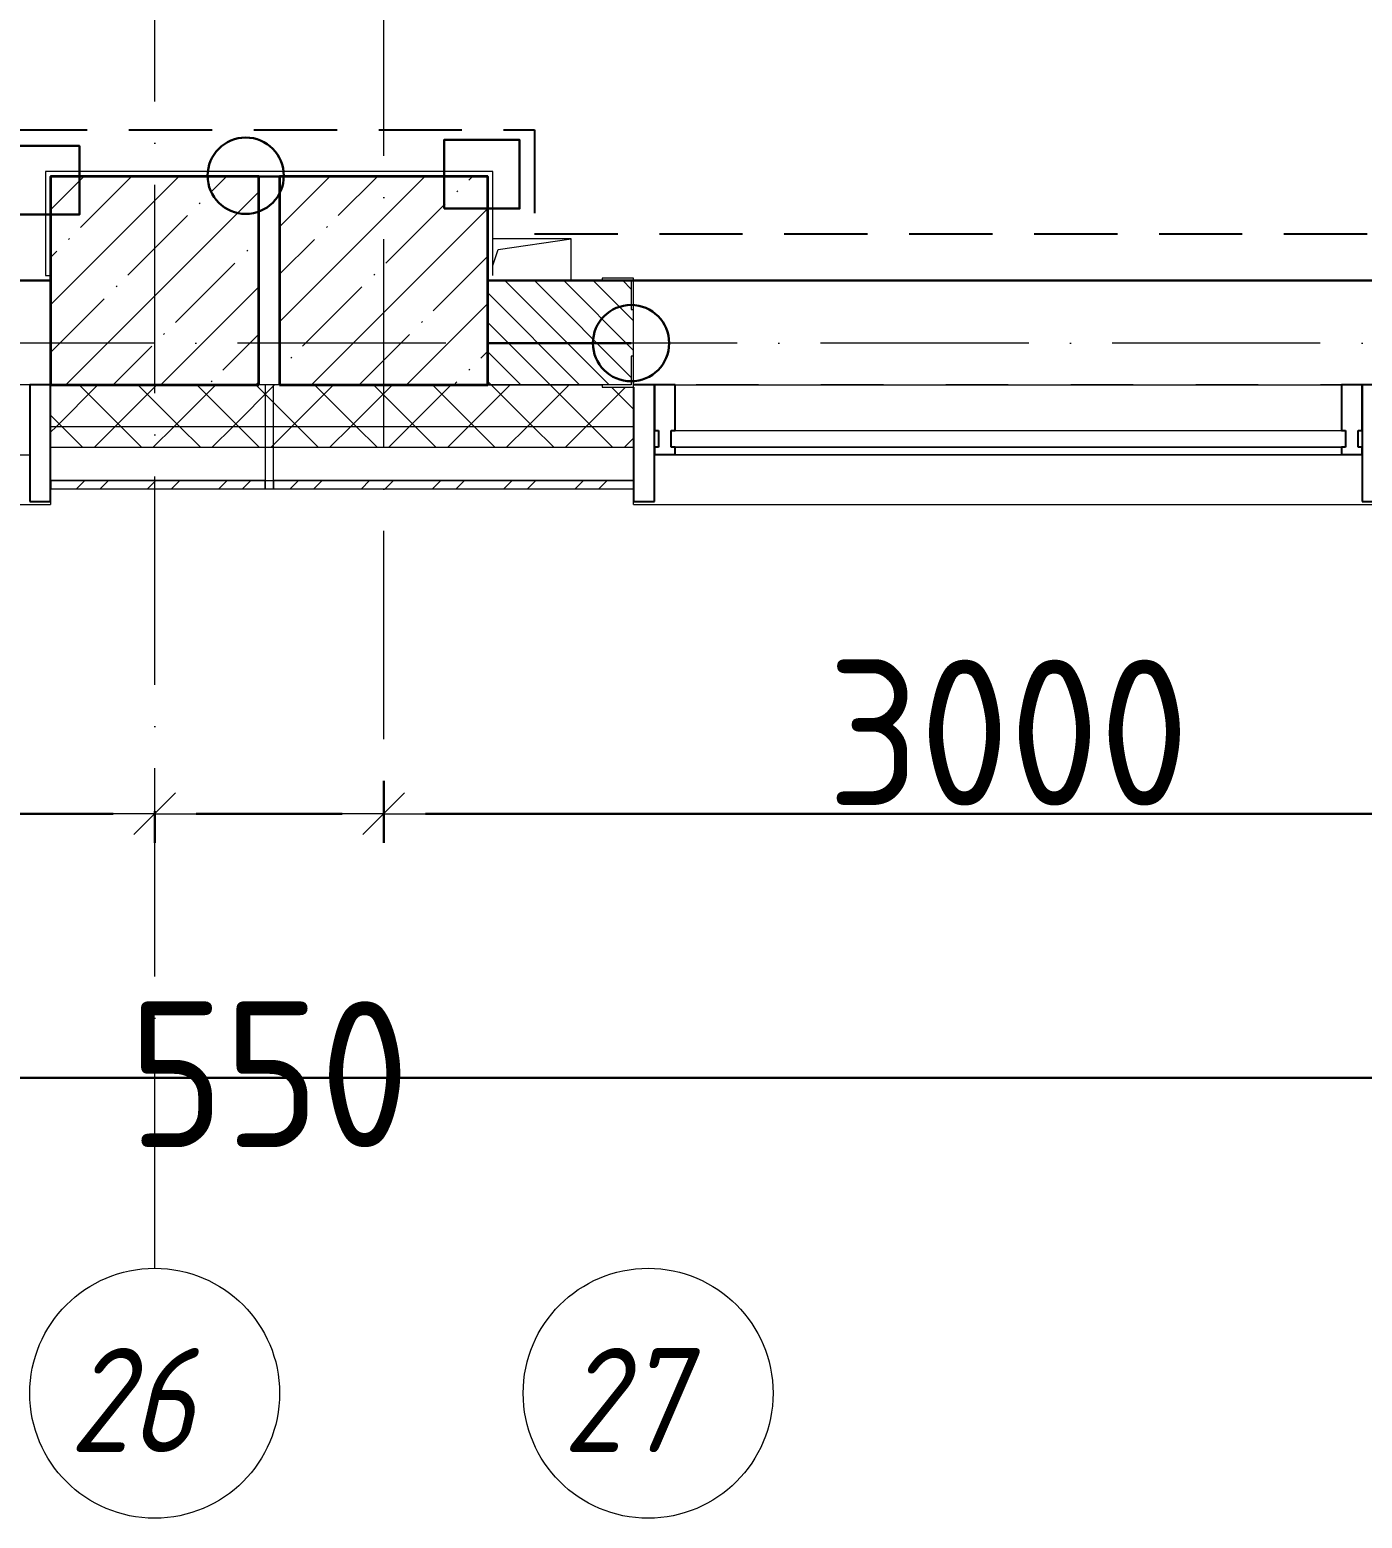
# Model space of a CAD drawing. Header units: millimetres. Extents: x -213536 to 1564669, y -45299 to 942238.
# Drawn here: x 470792 to 473992, y 422415 to 425988 of the extents above; entities that cross this region are included whole.
import ezdxf

# ---------------------------------------------------------------- set-up
doc = ezdxf.new("R2010")
doc.units = ezdxf.units.MM
for name, pattern in [('50_200_ШТРИХ_1Т_ш5_п1_п1_', [700, 500, -100, 0, -100]), ('Штрих короткий', [300, 150, -150]), ('Штриховая _2 мм - 1 мм_', [300, 200, -100])]:
    doc.linetypes.add(name, pattern=pattern)
for name, color, linetype, lineweight in [('0-1', 7, 'Continuous', 5), ('0-2', 7, 'Continuous', 9), ('2.1) ПГП окна 2.8 м', 5, 'Continuous', 30), ('3) ЖБ 4м', 3, 'Continuous', 30), ('3.1) ЖБ окна 1.2 м', 102, 'Continuous', 30), ('4) Метл уголки', 6, 'Continuous', 30), ('5) Швы', 2, 'Continuous', 30), ('Импосты витража', 7, 'Continuous', 9), ('Импосты витража-1', 7, 'Continuous', 25), ('Несущие колонны', 7, 'Continuous', 9), ('Несущие колонны-1', 7, 'Continuous', 35), ('Обобщенные модели', 7, 'Continuous', 9), ('Общие ребра', 7, 'Continuous', 9), ('Окна', 7, 'Continuous', 9), ('Оси', 7, 'Continuous', 9), ('Оси-1', 7, 'Continuous', 20), ('Оси-2', 7, '50_200_ШТРИХ_1Т_ш5_п1_п1_', 9), ('Остекление-1', 7, 'Continuous', 9), ('Перемычка-1', 7, 'Штрих короткий', 9), ('Размеры', 7, 'Continuous', 15), ('Стены', 7, 'Continuous', 9), ('Стены-1', 7, 'Continuous', 13), ('Штриховка разреза-1', 7, 'Continuous', 9)]:
    doc.layers.add(name, color=color, linetype=linetype, lineweight=lineweight)
doc.layers.add('СТ-1_1', color=7, linetype='Штриховая _2 мм - 1 мм_', lineweight=90, true_color=0x888888)
doc.layers.get('0-2').off()
doc.styles.add('ISOCPEUR_I_1', font='isocpeui.ttf', dxfattribs={"width": 0.85, "height": 2.5})
doc.styles.add('СПДС', font='isocpeur.ttf', dxfattribs={"width": 0.9})
doc.dimstyles.new('Размера А3', dxfattribs={"dimtxt": 200, "dimasz": 100, "dimexe": 70, "dimexo": 100, "dimgap": 20, "dimtad": 1, "dimdec": 0, "dimrnd": 10, "dimzin": 0, "dimdsep": 46, "dimtxsty": 'СПДС', "dimblk": 'ARROWHEAD_6', "dimcen": 1, "dimclrd": 256, "dimclre": 256, "dimclrt": 256, "dimazin": 0, "dimtfac": 1, "dimtdec": 0, "dimtmove": 2, "dimatfit": 3, "dimfxl": 1, "dimtolj": 1, "dimtzin": 0, "dimarcsym": 0})
pattern_1 = [(45, (0, 0), (-70.71068, 70.71068), []), (135, (0, 0), (-70.71068, -70.71068), [])]
pattern_2 = [(45, (0, 0), (-85.53659, 85.53659), []), (45, (57.02, 0), (-85.53659, 85.53659), [])]

# ---------------------------------------------------------------- blocks, each defined once
blk = doc.blocks.new('Ось сетки - Круг_Ø6_00__ISO-2_5_0_9K_-16731441-АИ2_03_План отделки стен 3-го этажа _Часть 2_')
at = {"layer": 'Оси-1'}
blk.add_circle((0, 0), 3, dxfattribs=at)
blk = doc.blocks.new('ARROWHEAD_6')
at = {"color": 0, "linetype": 'Continuous'}
for p, q in [((-0.5, -0.5), (0.5, 0.5)), ((0, 0), (-1, 0))]:
    blk.add_line(p, q, dxfattribs=at)
blk = doc.blocks.new('*D4723')
at = {"layer": 'Defpoints', "color": 0, "transparency": 16777216}
for p in [(468092.1, 424211.7), (471092.1, 424211.7), (471092.1, 424105.6)]:
    blk.add_point(p, dxfattribs=at)
at = {"layer": 'Размеры', "lineweight": -2, "transparency": 16777216}
for p, q in [((468092.1, 424111.7), (468092.1, 424035.6)), ((468192.1, 424105.6), (470992.1, 424105.6)), ((471092.1, 424111.7), (471092.1, 424035.6))]:
    blk.add_line(p, q, dxfattribs=at)
at = {"layer": 'Размеры', "lineweight": -2, "transparency": 16777216, "xscale": 100, "yscale": 100, "zscale": 100, "rotation": 180}
blk.add_blockref('ARROWHEAD_6', (468092.1, 424105.6), dxfattribs=at)
at = {"layer": 'Размеры', "lineweight": -2, "transparency": 16777216, "xscale": 100, "yscale": 100, "zscale": 100}
blk.add_blockref('ARROWHEAD_6', (471092.1, 424105.6), dxfattribs=at)
at = {"layer": 'Размеры', "transparency": 16777216, "insert": (469592.1, 424300.6), "char_height": 350, "width": 2.488, "attachment_point": 5, "style": 'СПДС'}
blk.add_mtext('\\A1;3000', dxfattribs=at)
blk = doc.blocks.new('*D4724')
at = {"layer": 'Defpoints', "color": 0, "transparency": 16777216}
for p in [(471642.1, 424284.8), (471092.1, 424211.7), (471642.1, 424105.6)]:
    blk.add_point(p, dxfattribs=at)
at = {"layer": 'Размеры', "lineweight": -2, "transparency": 16777216}
for p, q in [((471642.1, 424184.8), (471642.1, 424035.6)), ((471092.1, 424111.7), (471092.1, 424035.6)), ((471192.1, 424105.6), (471542.1, 424105.6))]:
    blk.add_line(p, q, dxfattribs=at)
at = {"layer": 'Размеры', "lineweight": -2, "transparency": 16777216, "xscale": 100, "yscale": 100, "zscale": 100, "rotation": 180}
blk.add_blockref('ARROWHEAD_6', (471092.1, 424105.6), dxfattribs=at)
at = {"layer": 'Размеры', "lineweight": -2, "transparency": 16777216, "xscale": 100, "yscale": 100, "zscale": 100}
blk.add_blockref('ARROWHEAD_6', (471642.1, 424105.6), dxfattribs=at)
at = {"layer": 'Размеры', "transparency": 16777216, "insert": (471367.1, 423480.6), "char_height": 350, "width": 1.866, "attachment_point": 5, "style": 'СПДС'}
blk.add_mtext('\\A1;550', dxfattribs=at)
blk = doc.blocks.new('*D4725')
at = {"layer": 'Defpoints', "color": 0, "transparency": 16777216}
for p in [(471642.1, 424284.8), (474642.1, 424211.7), (474642.1, 424105.6)]:
    blk.add_point(p, dxfattribs=at)
at = {"layer": 'Размеры', "lineweight": -2, "transparency": 16777216}
for p, q in [((471642.1, 424184.8), (471642.1, 424035.6)), ((471742.1, 424105.6), (474542.1, 424105.6)), ((474642.1, 424111.7), (474642.1, 424035.6))]:
    blk.add_line(p, q, dxfattribs=at)
at = {"layer": 'Размеры', "lineweight": -2, "transparency": 16777216, "xscale": 100, "yscale": 100, "zscale": 100, "rotation": 180}
blk.add_blockref('ARROWHEAD_6', (471642.1, 424105.6), dxfattribs=at)
at = {"layer": 'Размеры', "lineweight": -2, "transparency": 16777216, "xscale": 100, "yscale": 100, "zscale": 100}
blk.add_blockref('ARROWHEAD_6', (474642.1, 424105.6), dxfattribs=at)
at = {"layer": 'Размеры', "transparency": 16777216, "insert": (473142.1, 424300.6), "char_height": 350, "width": 2.488, "attachment_point": 5, "style": 'СПДС'}
blk.add_mtext('\\A1;3000', dxfattribs=at)
blk = doc.blocks.new('*D4743')
at = {"layer": 'Defpoints', "color": 0, "transparency": 16777216}
for p in [(430692.1, 423578.1), (534192.1, 423578.1), (534192.1, 423472.1)]:
    blk.add_point(p, dxfattribs=at)
at = {"layer": 'Размеры', "lineweight": -2, "transparency": 16777216}
for p, q in [((430692.1, 423478.1), (430692.1, 423402.1)), ((430792.1, 423472.1), (534092.1, 423472.1)), ((534192.1, 423478.1), (534192.1, 423402.1))]:
    blk.add_line(p, q, dxfattribs=at)
at = {"layer": 'Размеры', "lineweight": -2, "transparency": 16777216, "xscale": 100, "yscale": 100, "zscale": 100, "rotation": 180}
blk.add_blockref('ARROWHEAD_6', (430692.1, 423472.1), dxfattribs=at)
at = {"layer": 'Размеры', "lineweight": -2, "transparency": 16777216, "xscale": 100, "yscale": 100, "zscale": 100}
blk.add_blockref('ARROWHEAD_6', (534192.1, 423472.1), dxfattribs=at)
at = {"layer": 'Размеры', "transparency": 16777216, "insert": (482442.1, 423667.1), "char_height": 350, "width": 3.544, "attachment_point": 5, "style": 'СПДС'}
blk.add_mtext('\\A1;103500', dxfattribs=at)
blk = doc.blocks.new('BSC_Колонна _Прямоугольная - 500х500-V66-АИ2_03_План отделки стен 3-го этажа _Часть 2_')
at = {"layer": 'Несущие колонны'}
h = blk.add_hatch(dxfattribs=at)
h.set_pattern_fill('FP_74', color=256, style=0, pattern_type=2)
h.set_pattern_definition([(45, (-40400, -150), (-114.04925, 114.04925), []), (45, (-40285.95, -150), (-114.04925, 114.04925), [201.613, -40.323, 3.353, -36.97])])
h.paths.add_polyline_path([(-250, -250), (250, -250), (250, 250), (-250, 250)], flags=0)
at = {"layer": 'Несущие колонны-1'}
for p, q in [((250, 250), (-250, 250)), ((-250, 250), (-250, -250)), ((250, -250), (250, 250)), ((-250, -250), (250, -250))]:
    blk.add_line(p, q, dxfattribs=at)
blk = doc.blocks.new('BSC_Колонна _Прямоугольная - 500х500-V107-АИ2_03_План отделки стен 3-го этажа _Часть 2_')
at = {"layer": 'Несущие колонны'}
h = blk.add_hatch(dxfattribs=at)
h.set_pattern_fill('FP_97', color=256, style=0, pattern_type=2)
h.set_pattern_definition([(45, (-40950, -150), (-114.04925, 114.04925), []), (45, (-40835.95, -150), (-114.04925, 114.04925), [201.613, -40.323, 3.353, -36.97])])
h.paths.add_polyline_path([(-250, -250), (250, -250), (250, 250), (-250, 250)], flags=0)
at = {"layer": 'Несущие колонны-1'}
for p, q in [((250, 250), (-250, 250)), ((-250, 250), (-250, -250)), ((250, -250), (250, 250)), ((-250, -250), (250, -250))]:
    blk.add_line(p, q, dxfattribs=at)
blk = doc.blocks.new('Проем_Дверь_Прямоугольный - 1800х2700h_оконные проемы-25805030-АИ2_03_План отделки стен 3-го этажа _Часть 2_')
at = {"layer": 'Перемычка-1'}
for p, q in [((900, 125), (-900, 125)), ((900, -125), (-900, -125))]:
    blk.add_line(p, q, dxfattribs=at)
blk = doc.blocks.new('PNS_Панель прямоугольная1 - Нр_Стекло - 40мм-25293744-АИ2_03_План отделки стен 3-го этажа _Часть 2_')
at = {"layer": 'Остекление-1'}
for p, q in [((-800, 40), (800, 40)), ((-810, 0), (810, 0)), ((800, 0), (-800, 0))]:
    blk.add_line(p, q, dxfattribs=at)
blk = doc.blocks.new('Прямоугольный импост - Импост структурный с накладкой - 150мм-25651488-АИ2_03_План отделки стен 3-го этажа _Часть 2_')
at = {"layer": 'Импосты витража'}
for p, q in [((41650, -100), (43250, -100)), ((41650, -267), (43250, -267))]:
    blk.add_line(p, q, dxfattribs=at)
blk = doc.blocks.new('Прямоугольный импост - Импост структурный с накладкой - 150мм-25651501-АИ2_03_План отделки стен 3-го этажа _Часть 2_')
at = {"layer": 'Импосты витража-1'}
for p, q in [((-25, 0), (-25, 17)), ((-25, 17), (25, 17)), ((-15, 0), (-25, 0)), ((-15, -40), (-15, 0)), ((25, 0), (15, 0)), ((15, 0), (15, -40)), ((25, 17), (25, 0)), ((-25, -150), (-25, -40)), ((-25, -40), (-15, -40)), ((15, -40), (25, -40)), ((25, -40), (25, -150)), ((25, -150), (-25, -150))]:
    blk.add_line(p, q, dxfattribs=at)
blk = doc.blocks.new('Прямоугольный импост - Откос НВФ_50х280 мм-25995271-АИ2_03_План отделки стен 3-го этажа _Часть 2_')
at = {"layer": 'Импосты витража-1'}
for p, q in [((-50, 130), (0, 130)), ((-50, -150), (-50, 130)), ((0, 130), (0, -144)), ((0, -150), (-50, -150))]:
    blk.add_line(p, q, dxfattribs=at)
blk = doc.blocks.new('Прямоугольный импост - Откос НВФ_50х280 мм-25995273-АИ2_03_План отделки стен 3-го этажа _Часть 2_')
at = {"layer": 'Импосты витража-1'}
for p, q in [((0, 130), (-50, 130)), ((-50, 130), (-50, -150)), ((0, -144), (0, 130)), ((-50, -150), (0, -150))]:
    blk.add_line(p, q, dxfattribs=at)
blk = doc.blocks.new('Прямоугольный импост - Откос НВФ_50х280 мм-25993834-АИ2_03_План отделки стен 3-го этажа _Часть 2_')
at = {"layer": 'Импосты витража-1'}
for p, q in [((-50, 130), (0, 130)), ((-50, -150), (-50, 130)), ((0, 130), (0, -150)), ((0, -150), (-50, -150))]:
    blk.add_line(p, q, dxfattribs=at)
blk = doc.blocks.new('Фахверк_СКБ_Уголок - 250_2700-27497298-АИ2_03_План отделки стен 3-го этажа _Часть 2_')
at = {"layer": 'Обобщенные модели'}
for p, q in [((200, 181), (125, 181)), ((125, 181), (125, 106)), ((200, 175), (200, 181)), ((131, 106), (131, 175)), ((131, 175), (200, 175)), ((125, 106), (131, 106)), ((131, -6), (125, -6)), ((125, -6), (125, -81)), ((131, -75), (131, -6)), ((125, -81), (200, -81)), ((200, -75), (131, -75)), ((200, -81), (200, -75))]:
    blk.add_line(p, q, dxfattribs=at)
blk = doc.blocks.new('AR_Отверстие прямоугольное _в плите_ - AR_Отверстие прямоугольное _в плите_-V220-АИ2_03_План отделки стен 3-го этажа _Часть 2_')
at = {"layer": 'Обобщенные модели'}
for p, q in [((100, 50), (-88, 50)), ((-75, 25), (100, 50)), ((100, -50), (100, 50)), ((-88, -14), (-75, 25))]:
    blk.add_line(p, q, dxfattribs=at)
blk = doc.blocks.new('Отлив_СКБ - Отлив витража_120_НВФ-31885687-АИ2_03_План отделки стен 3-го этажа _Часть 2_')
at = {"layer": 'Окна'}
for p, q in [((1750, -2), (50, -2)), ((0, -120), (0, -113)), ((0, -120), (1800, -120)), ((1800, -113), (1800, -120))]:
    blk.add_line(p, q, dxfattribs=at)
blk = doc.blocks.new('Стены 7 - Стены 4-31196221-АИ2_03_План отделки стен 3-го этажа _Часть 2_')
at = {"layer": 'Стены-1'}
for p, q in [((-1798.5, 41030.2), (-1798.5, 41010.2)), ((-1548.5, 41030.2), (-1798.5, 41030.2)), ((-1548.5, 41010.2), (-1548.5, 41030.2)), ((-1798.5, 41010.2), (-1548.5, 41010.2))]:
    blk.add_line(p, q, dxfattribs=at)
blk = doc.blocks.new('0125-Р-ОО-Ш2-АР-о_23_10_2024_rvt-1-АИ2_03_План отделки стен 3-го этажа _Часть 2_')
at = {"layer": 'Штриховка разреза-1'}
h = blk.add_hatch(dxfattribs=at)
h.set_pattern_fill('FP_1', color=256, style=0, pattern_type=2)
h.set_pattern_definition([(135, (0, 0), (-35.35534, -35.35534), [])])
h.paths.add_polyline_path([(43473.4, -100), (43700, -100), (43700, 150), (43356, 150), (43356, 81), (43350, 81), (43350, -31), (43356, -31), (43356, -100), (43425, -100)], flags=0)
h.paths.add_polyline_path([(41475, -100), (41544, -100), (41544, -31), (41550, -31), (41550, 81), (41544, 81), (41544, 150), (41200, 150), (41200, -100)], flags=0)
h = blk.add_hatch(dxfattribs=at)
h.set_pattern_fill('FP_81', color=256, style=0, pattern_type=2)
h.set_pattern_definition(pattern_1)
h.paths.add_polyline_path([(102188.9, -200), (103600, -200), (103600, -100), (94575, -100), (94575, -106), (94500, -106), (94500, -200), (98460.9, -200)], flags=0)
h.paths.add_polyline_path([(91850, -200), (92700, -200), (92700, -106), (92625, -106), (92625, -100), (84750, -100), (84750, -200), (91350, -200)], flags=0)
h.paths.add_polyline_path([(83549.1, -200), (83750, -200), (83750, -100), (82625, -100), (82625, -106), (82550, -106), (82550, -200), (82617.1, -200)], flags=0)
h.paths.add_polyline_path([(80675, -200), (80750, -200), (80750, -106), (80675, -106), (80675, -100), (79625, -100), (79625, -106), (79550, -106), (79550, -200), (79821.1, -200)], flags=0)
h.paths.add_polyline_path([(77750, -200), (77750, -100), (76625, -100), (76625, -106), (76550, -106), (76550, -200), (77250, -200)], flags=0)
h.paths.add_polyline_path([(73425, -200), (74750, -200), (74750, -100), (73425, -100), (73425, -106), (73350, -106), (73350, -200), (73356, -200)], flags=0)
h.paths.add_polyline_path([(70350, -200), (71550, -200), (71550, -106), (71475, -106), (71475, -100), (70425, -100), (70425, -106), (70350, -106)], flags=0)
h.paths.add_polyline_path([(67356, -200), (68550, -200), (68550, -100), (67425, -100), (67425, -106), (67350, -106), (67350, -200)], flags=0)
h.paths.add_polyline_path([(64909.2, -200), (65550, -200), (65550, -106), (65475, -106), (65475, -100), (64425, -100), (64425, -106), (64350, -106), (64350, -200)], flags=0)
h.paths.add_polyline_path([(62200, -200), (62550, -200), (62550, -106), (62475, -106), (62475, -100), (61425, -100), (61425, -106), (61350, -106), (61350, -200), (62113.2, -200)], flags=0)
h.paths.add_polyline_path([(59550, -200), (59550, -106), (59475, -106), (59475, -100), (58425, -100), (58425, -106), (58350, -106), (58350, -200), (59317.3, -200)], flags=0)
h.paths.add_polyline_path([(56521.3, -200), (56550, -200), (56550, -106), (56475, -106), (56475, -100), (55425, -100), (55425, -106), (55350, -106), (55350, -200), (55589.3, -200)], flags=0)
h.paths.add_polyline_path([(52350, -200), (53550, -200), (53550, -106), (53475, -106), (53475, -100), (52425, -100), (52425, -106), (52350, -106)], flags=0)
h.paths.add_polyline_path([(47475, -200), (47550, -200), (47550, -106), (47475, -106), (47475, -100), (46425, -100), (46425, -106), (46350, -106), (46350, -200), (47201.4, -200)], flags=0)
h.paths.add_polyline_path([(44405.4, -200), (44550, -200), (44550, -106), (44475, -106), (44475, -100), (43425, -100), (43425, -106), (43350, -106), (43350, -200), (43473.4, -200)], flags=0)
h.paths.add_polyline_path([(41550, -200), (41550, -106), (41475, -105.4), (41475, -100), (40150, -100), (40150, -200), (41544, -200)], flags=0)
h.paths.add_polyline_path([(38350, -200), (38350, -106), (38275, -106), (38275, -100), (37150, -100), (37150, -200), (37881.4, -200)], flags=0)
h.paths.add_polyline_path([(34153.5, -200), (35350, -200), (35350, -106), (35275, -106), (35275, -100), (34225, -100), (34225, -106), (34150, -106), (34150, -200)], flags=0)
h.paths.add_polyline_path([(32275, -200), (32350, -200), (32350, -106), (32275, -106), (32275, -100), (31150, -100), (31150, -200), (31650, -200)], flags=0)
h.paths.add_polyline_path([(28650, -200), (29350, -200), (29350, -106), (29275, -106), (29275, -100), (28150, -100), (28150, -200), (28561.5, -200)], flags=0)
h.paths.add_polyline_path([(25299.5, -200), (26350, -200), (26350, -106), (26275, -106), (26275, -100), (25225, -100), (25225, -106), (25150, -106), (25150, -200), (25225, -200)], flags=0)
h.paths.add_polyline_path([(17350, -200), (17350, -106), (17275, -106), (17275, -100), (16225, -100), (16225, -106), (16150, -106), (16150, -200), (17250, -200)], flags=0)
h.paths.add_polyline_path([(15150, -200), (15150, -106), (15075, -106), (15075, -100), (9825, -100), (9825, -106), (9750, -106), (9750, -200), (14581.6, -200)], flags=0)
h.paths.add_polyline_path([(8057.7, -200), (8750, -200), (8750, -106), (8675, -106), (8675, -100), (-100, -100), (-100, -200), (7125.7, -200)], flags=0)
h = blk.add_hatch(dxfattribs=at)
h.set_pattern_fill('FP_81', color=256, style=0, pattern_type=2)
h.set_pattern_definition(pattern_1)
h.paths.add_polyline_path([(103120.9, -250), (103700, -250), (103700, -200), (94500, -200), (94500, -250), (102188.9, -250)], flags=0)
h.paths.add_polyline_path([(92700, -250), (92700, -200), (84750, -200), (84750, -250), (91937, -250)], flags=0)
h.paths.add_polyline_path([(83549.1, -250), (83750, -250), (83750, -200), (82550, -200), (82550, -250), (82617.1, -250)], flags=0)
h.paths.add_polyline_path([(79821.1, -250), (80750, -250), (80750, -200), (79550, -200), (79550, -250)], flags=0)
h.paths.add_polyline_path([(77750, -250), (77750, -200), (76550, -200), (76550, -250), (77025.1, -250)], flags=0)
h.paths.add_polyline_path([(74229.1, -250), (74750, -250), (74750, -200), (73350, -200), (73350, -250)], flags=0)
h.paths.add_polyline_path([(70501.2, -250), (71550, -250), (71550, -200), (70350, -200), (70350, -250)], flags=0)
h.paths.add_polyline_path([(68550, -250), (68550, -200), (67350, -200), (67350, -250), (67705.2, -250)], flags=0)
h.paths.add_polyline_path([(64909.2, -250), (65550, -250), (65550, -200), (64350, -200), (64350, -250)], flags=0)
h.paths.add_polyline_path([(62550, -250), (62550, -200), (61350, -200), (61350, -250), (62113.2, -250)], flags=0)
h.paths.add_polyline_path([(59317.3, -250), (59550, -250), (59550, -200), (58350, -200), (58350, -250)], flags=0)
h.paths.add_polyline_path([(56521.3, -250), (56550, -250), (56550, -200), (55350, -200), (55350, -250), (55589.3, -250)], flags=0)
h.paths.add_polyline_path([(53550, -250), (53550, -200), (52350, -200), (52350, -250), (52793.3, -250)], flags=0)
h.paths.add_polyline_path([(46735.4, -250), (47550, -250), (47550, -200), (46350, -200), (46350, -250)], flags=0)
h.paths.add_polyline_path([(44550, -250), (44550, -200), (43350, -200), (43350, -250), (44405.4, -250)], flags=0)
h.paths.add_polyline_path([(41550, -250), (41550, -200), (40150, -200), (40150, -250), (40677.4, -250)], flags=0)
h.paths.add_polyline_path([(37881.4, -250), (38350, -250), (38350, -200), (37150, -200), (37150, -250), (37415.4, -250)], flags=0)
h.paths.add_polyline_path([(35085.5, -250), (35350, -250), (35350, -200), (34150, -200), (34150, -250), (34153.5, -250)], flags=0)
h.paths.add_polyline_path([(32350, -250), (32350, -200), (31150, -200), (31150, -250), (31357.5, -250)], flags=0)
h.paths.add_polyline_path([(28561.5, -250), (29350, -250), (29350, -200), (28150, -200), (28150, -250)], flags=0)
h.paths.add_polyline_path([(25765.5, -250), (26350, -250), (26350, -200), (25150, -200), (25150, -250), (25299.5, -250)], flags=0)
h.paths.add_polyline_path([(17350, -250), (17350, -200), (16150, -200), (16150, -250), (16445.6, -250)], flags=0)
h.paths.add_polyline_path([(14581.6, -250), (15150, -250), (15150, -200), (9750, -200), (9750, -250), (12717.6, -250)], flags=0)
h.paths.add_polyline_path([(8057.7, -250), (8750, -250), (8750, -200), (-200, -200), (-200, -250), (7125.7, -250)], flags=0)
h = blk.add_hatch(dxfattribs=at)
h.set_pattern_fill('FP_80', color=256, style=0, pattern_type=2)
h.set_pattern_definition(pattern_2)
h.paths.add_polyline_path([(40665, -350), (40665, -330), (40151, -330), (40151, -350)], flags=0)
h.paths.add_polyline_path([(37150, -350), (38350, -350), (38350, -330), (37150, -330)], flags=0)
h.paths.add_polyline_path([(35085.5, -350), (35350, -350), (35350, -330), (34151, -330), (34151, -350), (34153.5, -350)], flags=0)
h.paths.add_polyline_path([(32350, -350), (32350, -330), (31150, -330), (31150, -350), (31357.5, -350)], flags=0)
h.paths.add_polyline_path([(29350, -350), (29350, -330), (28151, -330), (28151, -350), (28561.5, -350)], flags=0)
h.paths.add_polyline_path([(26350, -350), (26350, -330), (25150, -330), (25150, -350), (25765.5, -350)], flags=0)
h.paths.add_polyline_path([(16445.6, -350), (17350, -350), (17350, -330), (16150, -330), (16150, -350)], flags=0)
h.paths.add_polyline_path([(15150, -350), (15150, -330), (9750, -330), (9750, -350), (14581.6, -350)], flags=0)
h.paths.add_polyline_path([(8057.7, -350), (8750, -350), (8750, -330), (-330, -330), (-330, -350), (7125.7, -350)], flags=0)
h = blk.add_hatch(dxfattribs=at)
h.set_pattern_fill('FP_80', color=256, style=0, pattern_type=2)
h.set_pattern_definition(pattern_2)
h.paths.add_polyline_path([(74215, -350), (74215, -330), (73351, -330), (73351, -350)], flags=0)
h.paths.add_polyline_path([(71550, -350), (71550, -330), (70350, -330), (70350, -350), (71433.2, -350)], flags=0)
h.paths.add_polyline_path([(68550, -350), (68550, -330), (67350, -330), (67350, -350), (67705.2, -350)], flags=0)
h.paths.add_polyline_path([(65550, -350), (65550, -330), (64351, -330), (64351, -350), (64909.2, -350)], flags=0)
h.paths.add_polyline_path([(62550, -350), (62550, -330), (61350, -330), (61350, -350), (62113.2, -350)], flags=0)
h.paths.add_polyline_path([(59550, -350), (59550, -330), (58351, -330), (58351, -350), (59317.3, -350)], flags=0)
h.paths.add_polyline_path([(56521.3, -350), (56550, -350), (56550, -330), (55350, -330), (55350, -350), (55589.3, -350)], flags=0)
h.paths.add_polyline_path([(53550, -350), (53550, -330), (52350, -330), (52350, -350), (52793.3, -350)], flags=0)
h.paths.add_polyline_path([(47201.4, -350), (47550, -350), (47550, -330), (46350, -330), (46350, -350), (46735.4, -350)], flags=0)
h.paths.add_polyline_path([(44405.4, -350), (44550, -350), (44550, -330), (43350, -330), (43350, -350), (43473.4, -350)], flags=0)
h.paths.add_polyline_path([(40685, -350), (41550, -350), (41550, -330), (40685, -330)], flags=0)
at = {"layer": 'Общие ребра'}
for p, q in [((40150, -200), (41550, -200)), ((40150, -250), (41550, -250))]:
    blk.add_line(p, q, dxfattribs=at)
at = {"layer": 'Стены'}
for p, q in [((38350, 150), (40150, 150)), ((41550, 150), (43350, 150)), ((40151, -350), (40150, -350))]:
    blk.add_line(p, q, dxfattribs=at)
at = {"layer": 'Стены-1'}
for p, q in [((41475, 150), (41200, 150)), ((41550, -31), (41550, 81)), ((40150, -100), (40150, -330)), ((40700, -100), (40650, -100)), ((41475, -100), (41200, -100)), ((41200, -100), (41475, -100)), ((41550, -330), (41550, -106)), ((40150, -330), (41550, -330)), ((40665, -330), (40151, -330)), ((40151, -330), (40151, -350)), ((40151, -350), (40665, -350)), ((40665, -350), (40665, -330)), ((41550, -330), (40685, -330)), ((40685, -330), (40685, -350)), ((40685, -350), (41550, -350)), ((41550, -350), (41550, -330))]:
    blk.add_line(p, q, dxfattribs=at)
at = {"layer": '0-2'}
for name, p in [('BSC_Колонна _Прямоугольная - 500х500-V66-АИ2_03_План отделки стен 3-го этажа _Часть 2_', (40400, 150)), ('BSC_Колонна _Прямоугольная - 500х500-V107-АИ2_03_План отделки стен 3-го этажа _Часть 2_', (40950, 150)), ('AR_Отверстие прямоугольное _в плите_ - AR_Отверстие прямоугольное _в плите_-V220-АИ2_03_План отделки стен 3-го этажа _Часть 2_', (41300, 200)), ('Проем_Дверь_Прямоугольный - 1800х2700h_оконные проемы-25805030-АИ2_03_План отделки стен 3-го этажа _Часть 2_', (39250, 25)), ('Проем_Дверь_Прямоугольный - 1800х2700h_оконные проемы-25805030-АИ2_03_План отделки стен 3-го этажа _Часть 2_', (42450, 25)), ('Прямоугольный импост - Импост структурный с накладкой - 150мм-25651488-АИ2_03_План отделки стен 3-го этажа _Часть 2_', (0, 0)), ('PNS_Панель прямоугольная1 - Нр_Стекло - 40мм-25293744-АИ2_03_План отделки стен 3-го этажа _Часть 2_', (42450, -250)), ('Отлив_СКБ - Отлив витража_120_НВФ-31885687-АИ2_03_План отделки стен 3-го этажа _Часть 2_', (38350, -267)), ('Отлив_СКБ - Отлив витража_120_НВФ-31885687-АИ2_03_План отделки стен 3-го этажа _Часть 2_', (41550, -267))]:
    blk.add_blockref(name, p, dxfattribs=at)
for name, p, rotation in [('Фахверк_СКБ_Уголок - 250_2700-27497298-АИ2_03_План отделки стен 3-го этажа _Часть 2_', (41675, 75), 180), ('Стены 7 - Стены 4-31196221-АИ2_03_План отделки стен 3-го этажа _Часть 2_', (81695.2, 1448.5), 89.9999999999999), ('Прямоугольный импост - Откос НВФ_50х280 мм-25995273-АИ2_03_План отделки стен 3-го этажа _Часть 2_', (41550, -250), 180)]:
    blk.add_blockref(name, p, dxfattribs=dict(at, rotation=rotation))
at = {"layer": '0-2', "extrusion": (0, 0, -1), "rotation": 180}
for name, p in [('Прямоугольный импост - Откос НВФ_50х280 мм-25993834-АИ2_03_План отделки стен 3-го этажа _Часть 2_', (-40150, -250)), ('Прямоугольный импост - Импост структурный с накладкой - 150мм-25651501-АИ2_03_План отделки стен 3-го этажа _Часть 2_', (-41625, -250)), ('Прямоугольный импост - Импост структурный с накладкой - 150мм-25651501-АИ2_03_План отделки стен 3-го этажа _Часть 2_', (-43275, -250)), ('Прямоугольный импост - Откос НВФ_50х280 мм-25995271-АИ2_03_План отделки стен 3-го этажа _Часть 2_', (-43350, -250))]:
    blk.add_blockref(name, p, dxfattribs=at)
blk = doc.blocks.new('3этНиз')
at = {"layer": 'СТ-1_1', "lineweight": 25}
for p, q in [((470730.1, 425747.4), (472004.1, 425747.4)), ((472004.1, 425747.4), (472004.1, 425497.4)), ((472004.1, 425497.4), (474280.1, 425497.4))]:
    blk.add_line(p, q, dxfattribs=at)
at = {"layer": 'Стены-1'}
for p, q in [((470830.1, 425647.4), (470830.1, 425397.4)), ((471904.1, 425647.4), (470830.1, 425647.4)), ((471342.1, 425635.4), (471392.1, 425635.4)), ((471904.1, 425397.4), (471904.1, 425647.4)), ((470830.1, 425397.4), (470842.1, 425397.4)), ((471892.1, 425385.4), (471904.1, 425385.4))]:
    blk.add_line(p, q, dxfattribs=at)
at = {"layer": '0-1'}
blk.add_blockref('0125-Р-ОО-Ш2-АР-о_23_10_2024_rvt-1-АИ2_03_План отделки стен 3-го этажа _Часть 2_', (430692.1, 425235.4), dxfattribs=at)
blk = doc.blocks.new('Ось 3 этаж')
at = {"layer": 'Оси-2'}
for p, q in [((471092.1, 423014.8), (471092.1, 437970.1)), ((471642.1, 424284.8), (471642.1, 436700.1)), ((536900.4, 425235.4), (428373.3, 425235.4))]:
    blk.add_line(p, q, dxfattribs=at)
at = {"layer": 'Оси-1', "xscale": 99.99999999999993, "yscale": 99.99999999999993, "zscale": 99.99999999999993}
for p in [(471092.1, 422714.8), (472277.1, 422714.8)]:
    blk.add_blockref('Ось сетки - Круг_Ø6_00__ISO-2_5_0_9K_-16731441-АИ2_03_План отделки стен 3-го этажа _Часть 2_', p, dxfattribs=at)
at = {"layer": 'Оси', "char_height": 250, "width": 404.05, "attachment_point": 1, "style": 'ISOCPEUR_I_1'}
for s, insert in [('26', (470887.2, 422823.5)), ('27', (472072.2, 422823.5))]:
    blk.add_mtext(s, dxfattribs=dict(at, insert=insert))
at = {"layer": 'Размеры'}
for base, p1, p2, picture, middle in [((471092.1, 424105.6), (468092.1, 424211.7), (471092.1, 424211.7), '*D4723', (469592.1, 424300.6)), ((474642.1, 424105.6), (471642.1, 424284.8), (474642.1, 424211.7), '*D4725', (473142.1, 424300.6)), ((471642.1, 424105.6), (471092.1, 424211.7), (471642.1, 424284.8), '*D4724', (471367.1, 423480.6)), ((534192.1, 423472.1), (430692.1, 423578.1), (534192.1, 423578.1), '*D4743', (482442.1, 423667.1))]:
    dim = blk.add_linear_dim(base=base, p1=p1, p2=p2, dimstyle='Размера А3', override={"dimtxt": 350}, dxfattribs=at)
    dim.commit()
    dim.dimension.update_dxf_attribs({"geometry": picture, "text_midpoint": middle})

msp = doc.modelspace()

# ---------------------------------------------------------------- linework, layer by layer
at = {"layer": '2.1) ПГП окна 2.8 м'}
msp.add_lwpolyline([(471892.1, 425235.4), (472236.1, 425235.4)], dxfattribs=at)
at = {"layer": '3) ЖБ 4м'}
msp.add_lwpolyline([(470842.1, 425385.4), (470842.1, 425635.4), (471892.1, 425635.4), (471892.1, 425385.4)], dxfattribs=at)
at = {"layer": '3.1) ЖБ окна 1.2 м'}
for points in [[(468342.1, 425385.4), (470842.1, 425385.4)], [(471892.1, 425385.4), (474392.1, 425385.4)]]:
    msp.add_lwpolyline(points, dxfattribs=at)
at = {"layer": '4) Метл уголки'}
for points in [[(470730.1, 425544.1), (470911.4, 425544.1), (470911.4, 425708.8), (470730.1, 425708.8)], [(471787.3, 425558.4), (471968.5, 425558.4), (471968.5, 425723.1), (471787.3, 425723.1)]]:
    msp.add_lwpolyline(points, close=True, dxfattribs=at)
at = {"layer": '5) Швы'}
for centre in [(471310.7, 425637.3), (472236.1, 425235.4)]:
    msp.add_circle(centre, 91.6, dxfattribs=at)

# ---------------------------------------------------------------- block references
at = {"color": 5, "lineweight": 30}
msp.add_blockref('Ось 3 этаж', (0, 0), dxfattribs=at)
at = {"layer": '3) ЖБ 4м'}
msp.add_blockref('3этНиз', (0, 0), dxfattribs=at)

doc.saveas('drawing.dxf')
